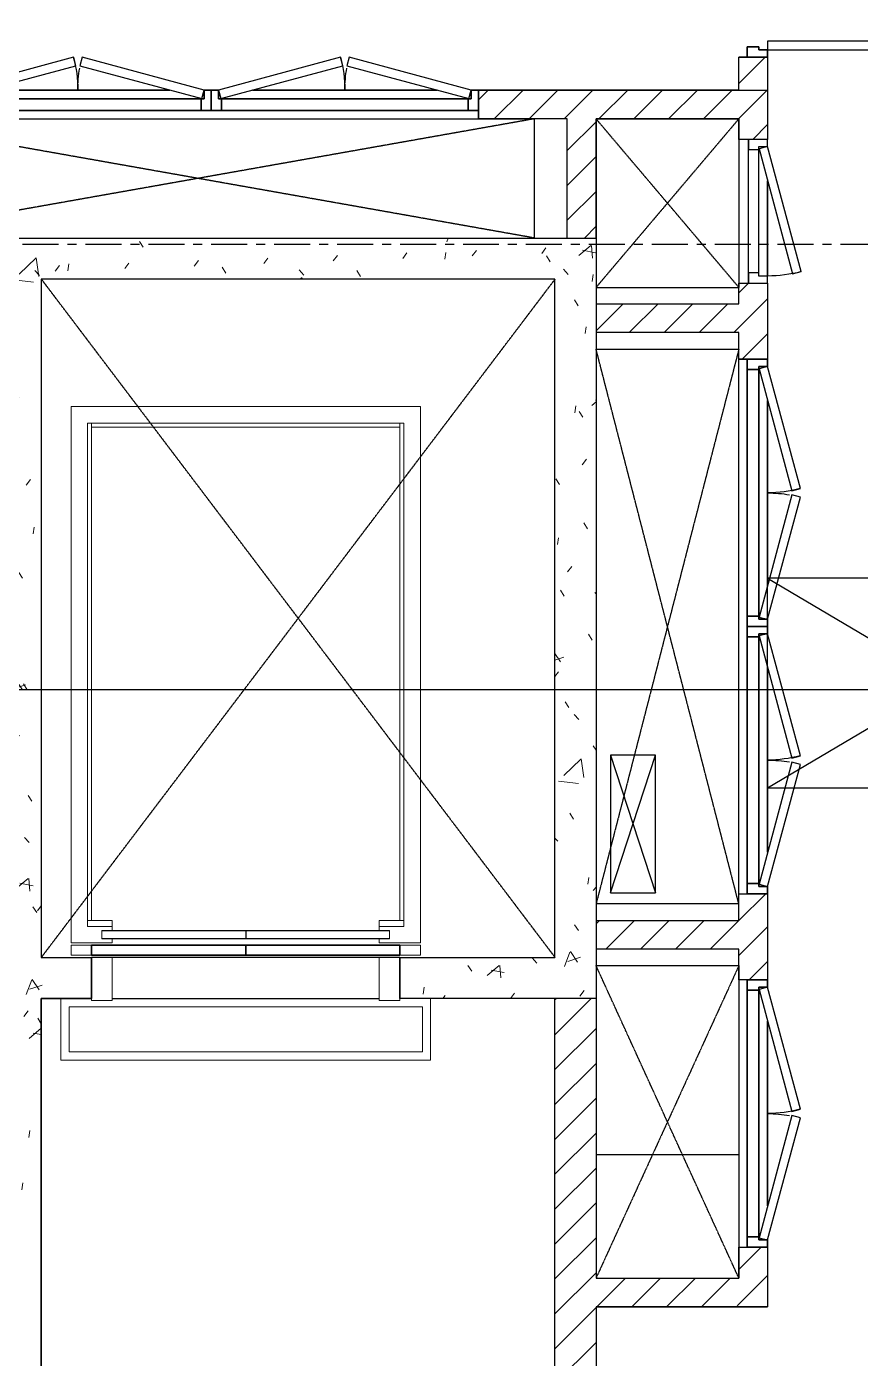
# Model space of a CAD drawing. Header units: millimetres. Extents: x -1379 to 1385823, y -4884429 to 548763.
# Drawn here: x 665906 to 669964, y -2365829 to -2359350 of the extents above; entities that cross this region are included whole.
import ezdxf
from ezdxf.enums import TextEntityAlignment as Align

# ---------------------------------------------------------------- set-up
doc = ezdxf.new("R2010")
doc.units = ezdxf.units.MM
for name, pattern in [('CENTER', [50.8, 31.75, -6.35, 6.35, -6.35]), ('HIDDEN', [0.375, 0.25, -0.125]), ('TA_GL_000.70000', [1.925, 0.7, -0.175, 0.175, -0.175, 0.7])]:
    doc.linetypes.add(name, pattern=pattern)
for name, color, linetype in [('000 - 0_SYM_DWG_GRIDLINE_MAIN_COLOR_251', 7, 'Continuous'), ('000 - 0_SYM_DWG_HIDDENlINE_MAIN_COLOR_251', 7, 'HIDDEN'), ('000 - 0_SYM_DWG_SLOPE-SYM_TEXT_COLOR_3', 7, 'Continuous'), ('000 - EXISTING_BUILDING_MAIN_COLOR_1', 7, 'Continuous'), ('000 - EXISTING_BUILDING_MAIN_COLOR_2', 7, 'Continuous'), ('000 - EXISTING_BUILDING_MAIN_COLOR_251', 7, 'Continuous'), ('000 - GRID', 7, 'CENTER')]:
    doc.layers.add(name, color=color, linetype=linetype)
doc.styles.add('ARIAL', font='arial.ttf')
doc.styles.add('TA', font='', dxfattribs={"height": 4.5})
doc.styles.get('TA').set_extended_font_data('Cordia New')
pattern_1 = [(50, (-215984, 2306427), (728.7365, -63.75582), [76.2, -838.2]), (355, (-215984, 2306427), (-140.97162, 764.2276), [60.96, -670.56]), (100.451, (-215923.26, 2306421.7), (587.77, 700.46675), [64.76, -712.36]), (46.184, (-215984, 2306630.2), (1084.31624, -168.17096), [114.3, -1257.3]), (96.636, (-215893.6, 2306616.2), (949.6099, 989.70985), [97.14, -1068.54]), (351.184, (-215984, 2306630.2), (949.62055, 989.70115), [91.44, -1005.84]), (21, (-215882.4, 2306579.4), (606.45787, -409.06057), [76.2, -838.2]), (326, (-215882.4, 2306579.4), (247.20834, 736.75292), [60.96, -670.56]), (71.451, (-215831.85, 2306545.3), (853.66825, 327.68547), [64.76, -712.36]), (37.5, (-215984, 2306427), (12.354693, 338.22012), [33.528, -628.904, 33.528, -647.192, -673.1]), (37.5, (-215984, 2306427), (12.354693, 338.22012), [-1343.152, 33.528, -639.572]), (7.5, (-215984, 2306427), (267.278874, 400.722127), [33.528, -354.584, 33.528, -613.664, -256.54]), (7.5, (-215984, 2306427), (267.278874, 400.722127), [-1035.304, 33.528, -223.012]), (327.5, (-216210.56, 2306427), (542.36333, -22.915345), [33.528, -220.472, 33.528, -1810.512]), (327.5, (-216210.56, 2306427), (542.36333, -22.915345), [-287.528, -758.952, 33.528, -1018.032]), (317.5, (-216312.16, 2306427), (592.51696, 101.70711), [33.528, -296.672, 33.528, -492.76, -746.76]), (317.5, (-216312.16, 2306427), (592.51696, 101.70711), [-856.488, 33.528, -713.232])]
pattern_2 = [(45, (-215983.99, 2306427), (-84.852814, 84.852814), [])]

# ---------------------------------------------------------------- blocks, each defined once
blk = doc.blocks.new('A$Cc55aeaab')
at = {"color": 7}
blk.add_lwpolyline([(5000, -400), (5775, -400), (5775, 0), (5000, 0)], close=True, dxfattribs=at)
blk = doc.blocks.new('ME_LIFT_CAR_STANDARD - S-2500Wx3300D-V7-IV01 - EGRESS LEVEL PLAN')
at = {"layer": '000 - EXISTING_BUILDING_MAIN_COLOR_2', "color": 7, "lineweight": 9}
for p, q in [((-750, 110), (-650, 110)), ((-750, -100), (-750, 110)), ((-650, 110), (-650, -100)), ((650, 110), (750, 110)), ((650, -100), (650, 110)), ((750, 110), (750, -100)), ((-650, -110), (-850, -110)), ((-850, -110), (-850, -160)), ((-650, -100), (-750, -100)), ((750, -100), (650, -100)), ((850, -110), (650, -110)), ((850, -160), (850, -110)), ((-850, -160), (-650, -160)), ((-850, -250), (-850, -170)), ((-650, -170), (-850, -170)), ((-700, -230), (-700, -190)), ((-650, -190), (-650, -170)), ((650, -160), (850, -160)), ((650, -190), (650, -170)), ((850, -170), (650, -170)), ((700, -230), (700, -190)), ((850, -250), (850, -170)), ((-850, -2780), (-850, -250)), ((-650, -250), (-770, -250)), ((-770, -2700), (-770, -250)), ((-650, -280), (-650, -230)), ((650, -280), (650, -230)), ((770, -250), (650, -250)), ((770, -2700), (770, -250)), ((850, -2780), (850, -250)), ((-650, -280), (-770, -280)), ((-750, -2700), (-750, -280)), ((770, -280), (650, -280)), ((750, -2700), (750, -280)), ((-770, -2700), (770, -2700)), ((-750, -2680), (750, -2680)), ((-850, -2780), (850, -2780))]:
    blk.add_line(p, q, dxfattribs=at)
at = {"layer": '000 - EXISTING_BUILDING_MAIN_COLOR_2', "color": 7}
for p, q in [((0, -110), (-750, -110)), ((-750, -110), (-750, -160)), ((-750, -160), (-750, -110)), ((-750, -110), (0, -110)), ((0, -160), (0, -110)), ((0, -110), (0, -160)), ((750, -110), (0, -110)), ((0, -110), (0, -160)), ((0, -160), (0, -110)), ((0, -110), (750, -110)), ((750, -160), (750, -110)), ((750, -110), (750, -160)), ((-750, -160), (0, -160)), ((0, -160), (-750, -160)), ((700, -190), (-700, -190)), ((0, -160), (750, -160)), ((750, -160), (0, -160)), ((0, -230), (0, -190)), ((-700, -230), (700, -230))]:
    blk.add_line(p, q, dxfattribs=at)
blk = doc.blocks.new('A20 - _Wall_ Access Panel 1300x1350-3801964-IV01 - EGRESS LEVEL PLAN')
at = {"layer": '000 - EXISTING_BUILDING_MAIN_COLOR_251', "color": 7}
for p, q in [((-650, 30), (-600, 30)), ((-650, -70), (-650, 30)), ((-650, 30), (-650, -70)), ((650, 30), (-650, 30)), ((-600, 30), (-600, -27)), ((-600, -27), (-600, 30)), ((-600, 30), (600, 30)), ((600, 30), (650, 30)), ((600, -27), (600, 30)), ((600, 30), (600, -27)), ((650, 30), (650, -70)), ((650, -70), (650, 30)), ((-600, -27), (-615, -27)), ((-615, -27), (-615, -70)), ((-615, -70), (-615, -27)), ((-615, -27), (615, -27)), ((-615, -70), (-603.9, -28.5)), ((-603.9, -28.5), (-9.8, -187.6)), ((600, -27), (-600, -27)), ((9.8, -187.6), (603.9, -28.5)), ((615, -27), (600, -27)), ((603.9, -28.5), (615, -70)), ((615, -70), (615, -27)), ((615, -27), (615, -70)), ((-615, -70), (-650, -70)), ((-650, -70), (-615, -70)), ((-21, -229.2), (-615, -70)), ((448.8, -70), (-448.9, -70)), ((-448.9, -70), (448.8, -70)), ((615, -70), (21, -229.2)), ((650, -70), (615, -70)), ((615, -70), (650, -70)), ((-9.8, -187.6), (-21, -229.2)), ((21, -229.2), (9.8, -187.6))]:
    blk.add_line(p, q, dxfattribs=at)
for centre, start, end in [((-615, -70), 344.99949, 0), ((615, -70), 180, 190.00035)]:
    blk.add_arc(centre, 615, start, end, dxfattribs=at)
blk = doc.blocks.new('A20 - _Wall_ Access Panel 1300x1350-V12-IV01 - EGRESS LEVEL PLAN')
at = {"layer": '000 - EXISTING_BUILDING_MAIN_COLOR_251', "color": 7}
for p, q in [((-650, 30), (-600, 30)), ((-650, -70), (-650, 30)), ((-650, 30), (-650, -70)), ((650, 30), (-650, 30)), ((-600, 30), (-600, -27)), ((-600, -27), (-600, 30)), ((-600, 30), (600, 30)), ((600, 30), (650, 30)), ((600, -27), (600, 30)), ((600, 30), (600, -27)), ((650, 30), (650, -70)), ((650, -70), (650, 30)), ((-600, -27), (-615, -27)), ((-615, -27), (-615, -70)), ((-615, -70), (-615, -27)), ((-615, -27), (615, -27)), ((-615, -70), (-603.9, -28.5)), ((-603.9, -28.5), (-9.8, -187.6)), ((600, -27), (-600, -27)), ((9.8, -187.6), (603.9, -28.5)), ((615, -27), (600, -27)), ((603.9, -28.5), (615, -70)), ((615, -70), (615, -27)), ((615, -27), (615, -70)), ((-615, -70), (-650, -70)), ((-650, -70), (-615, -70)), ((-21, -229.2), (-615, -70)), ((448.8, -70), (-448.9, -70)), ((-448.9, -70), (448.8, -70)), ((615, -70), (21, -229.2)), ((650, -70), (615, -70)), ((615, -70), (650, -70)), ((-9.8, -187.6), (-21, -229.2)), ((21, -229.2), (9.8, -187.6))]:
    blk.add_line(p, q, dxfattribs=at)
for centre, start, end in [((-615, -70), 344.99949, 0), ((615, -70), 180, 190.00035)]:
    blk.add_arc(centre, 615, start, end, dxfattribs=at)
blk = doc.blocks.new('A4 - _Wall_ Access Panel 700x1350-3805095-IV01 - EGRESS LEVEL PLAN')
at = {"layer": '000 - EXISTING_BUILDING_MAIN_COLOR_251', "color": 7}
for p, q in [((-350, 23), (-300, 23)), ((-350, -70), (-350, 23)), ((350, 23), (-350, 23)), ((-350, -70), (-350, 23)), ((-300, 23), (-300, -27)), ((300, 23), (-300, 23)), ((-300, 23), (-300, -27)), ((300, 23), (350, 23)), ((300, -27), (300, 23)), ((300, -27), (300, 23)), ((350, 23), (350, -70)), ((350, 23), (350, -70)), ((-315, -27), (-315, -70)), ((-300, -27), (-315, -27)), ((315, -27), (-315, -27)), ((-315, -27), (-315, -70)), ((-315, -70), (-303.9, -28.5)), ((-303.9, -28.5), (304.6, -191.5)), ((300, -27), (-300, -27)), ((315, -27), (300, -27)), ((315, -70), (315, -27)), ((315, -70), (315, -27)), ((-315, -70), (-350, -70)), ((-315, -70), (-350, -70)), ((293.5, -233.1), (-315, -70)), ((350, -70), (-148.9, -70)), ((-148.9, -70), (315, -70)), ((350, -70), (315, -70)), ((304.6, -191.5), (293.5, -233.1))]:
    blk.add_line(p, q, dxfattribs=at)
blk.add_arc((-315, -70), 630, 344.9995, 0, dxfattribs=at)
blk = doc.blocks.new('PF_DRAIN_CUTOFF DRAIN - 300W X 150D-5594470-IV01 - EGRESS LEVEL PLAN')
at = {"layer": '000 - EXISTING_BUILDING_MAIN_COLOR_2', "color": 7, "lineweight": 9}
for p, q in [((0, -310), (0, -10)), ((0, -10), (1800, -10)), ((1800, -10), (0, -10)), ((0, -10), (0, -310)), ((40, -270), (40, -50)), ((40, -50), (1760, -50)), ((40, -270), (40, -50)), ((40, -50), (1760, -50)), ((1760, -50), (1760, -270)), ((1760, -50), (1760, -270)), ((1800, -10), (1800, -310)), ((1800, -310), (1800, -10)), ((150, -310), (0, -310)), ((150, -310), (0, -310)), ((0, -310), (150, -310)), ((1760, -270), (40, -270)), ((1760, -270), (40, -270)), ((1550, -310), (250, -310)), ((1550, -310), (250, -310)), ((250, -310), (1550, -310)), ((1800, -310), (1650, -310)), ((1800, -310), (1650, -310)), ((1650, -310), (1800, -310))]:
    blk.add_line(p, q, dxfattribs=at)
blk = doc.blocks.new('DPA_DR-DB-SW - D20_1600x2150 mm-5432494-IV01 - EGRESS LEVEL PLAN')
at = {"layer": '000 - EXISTING_BUILDING_MAIN_COLOR_251', "color": 7}
for p, q in [((-800, 23.65), (-750, 23.65)), ((-800, -76.35), (-800, 23.65)), ((-750, 23.65), (-750, -33.35)), ((750, 23.65), (800, 23.65)), ((750, -33.35), (750, 23.65)), ((800, 23.65), (800, -76.35)), ((-765, -33.35), (-765, -76.35)), ((-750, -33.35), (-765, -33.35)), ((765, -33.35), (750, -33.35)), ((765, -76.35), (765, -33.35)), ((-765, -76.35), (-800, -76.35)), ((-722, -76.35), (-765, -76.35)), ((-765, -76.35), (-765, -841.35)), ((-722, -841.35), (-722, -76.35)), ((722, -76.35), (765, -76.35)), ((722, -841.35), (722, -76.35)), ((765, -76.35), (765, -841.35)), ((800, -76.35), (765, -76.35)), ((-765, -841.35), (-722, -841.35)), ((765, -841.35), (722, -841.35))]:
    blk.add_line(p, q, dxfattribs=at)
at = {"layer": '000 - EXISTING_BUILDING_MAIN_COLOR_251', "color": 7, "lineweight": 35}
for p, q in [((-800, 23.65), (-800, -76.35)), ((-750, 23.65), (-800, 23.65)), ((-750, -33.35), (-750, 23.65)), ((750, 23.65), (750, -33.35)), ((800, 23.65), (750, 23.65)), ((800, -76.35), (800, 23.65)), ((-765, -76.35), (-765, -33.35)), ((-765, -33.35), (-750, -33.35)), ((750, -33.35), (765, -33.35)), ((765, -33.35), (765, -76.35)), ((-800, -76.35), (-765, -76.35)), ((765, -76.35), (800, -76.35))]:
    blk.add_line(p, q, dxfattribs=at)
at = {"layer": '000 - EXISTING_BUILDING_MAIN_COLOR_251', "color": 7}
for centre, start, end in [((-765, -76.35), 270, 0), ((765, -76.35), 180, 270)]:
    blk.add_arc(centre, 765, start, end, dxfattribs=at)
blk = doc.blocks.new('A$Cc52987c4')
at = {"layer": '000 - EXISTING_BUILDING_MAIN_COLOR_251', "lineweight": 9}
h = blk.add_hatch(dxfattribs=at)
h.set_pattern_fill('FP_14', style=0, pattern_type=2)
h.set_pattern_definition(pattern_2)
h.paths.add_polyline_path([(7375, -13705), (7375, -12437.5), (7235, -12437.5), (7235, -13705), (7305, -13705)])
h.paths.add_polyline_path([(7375, -9837.5), (7375, -9065), (7235, -9065), (7235, -9837.5), (7305, -9837.5)])
h.paths.add_polyline_path([(7305, -7765), (7375, -7765), (7375, -7565), (7235, -7565), (7235, -7765)])
h = blk.add_hatch(dxfattribs=at)
h.set_pattern_fill('FP_1', style=0, pattern_type=2)
h.set_pattern_definition(pattern_1)
h.paths.add_polyline_path([(7955, -12810), (8155, -12810), (8155, -7625), (7955, -7625), (7955, -12598.4)])
h = blk.add_hatch(dxfattribs=at)
h.set_pattern_fill('FP_1', style=0, pattern_type=2)
h.set_pattern_definition(pattern_1)
h.paths.add_polyline_path([(14355, -10310), (14355, -10110), (8155, -10110), (8155, -10310), (13786.9, -10310)])
h = blk.add_hatch(dxfattribs=at)
h.set_pattern_fill('FP_1', style=0, pattern_type=2)
h.set_pattern_definition(pattern_1)
h.paths.add_polyline_path([(11455, -12810), (11655, -12810), (11655, -12055), (11455, -12055), (11455, -12783.3)])
h.paths.add_polyline_path([(11555, -10555), (11655, -10555), (11655, -10310), (11455, -10310), (11455, -10555)])
h = blk.add_hatch(dxfattribs=at)
h.set_pattern_fill('FP_1', style=0, pattern_type=2)
h.set_pattern_definition(pattern_1)
h.paths.add_polyline_path([(11455, -13010), (11655, -13010), (11655, -12810), (7955, -12810), (7955, -13010), (11415, -13010)])
h = blk.add_hatch(dxfattribs=at)
h.set_pattern_fill('FP_14', style=0, pattern_type=2)
h.set_pattern_definition(pattern_2)
h.paths.add_polyline_path([(13015, -13010), (14645, -13010), (14645, -12810), (11655, -12810), (11655, -13010), (12113.7, -13010)])
h.paths.add_polyline_path([(15945, -13010), (16465, -13010), (16465, -12810), (15945, -12810), (15945, -12967)])
h = blk.add_hatch(dxfattribs=at)
h.set_pattern_fill('FP_14', style=0, pattern_type=2)
h.set_pattern_definition(pattern_2)
h.paths.add_polyline_path([(7375, -13010), (7955, -13010), (7955, -12870), (7375, -12870)])
h = blk.add_hatch(dxfattribs=at)
h.set_pattern_fill('FP_14', style=0, pattern_type=2)
h.set_pattern_definition(pattern_2)
h.paths.add_polyline_path([(8415, -13705), (8415, -13010), (8275, -13010), (8275, -13705)])
h = blk.add_hatch(dxfattribs=at)
h.set_pattern_fill('FP_14', style=0, pattern_type=2)
h.set_pattern_definition(pattern_2)
h.paths.add_polyline_path([(11415, -13705), (11415, -13010), (11275, -13010), (11275, -13705)])
h = blk.add_hatch(dxfattribs=at)
h.set_pattern_fill('FP_14', style=0, pattern_type=2)
h.set_pattern_definition(pattern_2)
h.paths.add_polyline_path([(13155, -13705), (13155, -13010), (13015, -13010), (13015, -13705)])
h = blk.add_hatch(dxfattribs=at)
h.set_pattern_fill('FP_14', style=0, pattern_type=2)
h.set_pattern_definition(pattern_2)
h.paths.add_polyline_path([(5475, -13845), (5475, -13705), (5375, -13705), (5375, -13845), (5421.2, -13845)])
h.paths.add_polyline_path([(7094.3, -13845), (7235, -13845), (7235, -13705), (7075, -13705), (7075, -13845)])
h = blk.add_hatch(dxfattribs=at)
h.set_pattern_fill('FP_14', style=0, pattern_type=2)
h.set_pattern_definition(pattern_2)
h.paths.add_polyline_path([(13155, -13845), (13155, -13705), (12865, -13705), (12865, -13845), (13015, -13845)])
h.paths.add_polyline_path([(7475, -13845), (7475, -13705), (7235, -13705), (7235, -13845), (7375, -13845)])
h.paths.add_polyline_path([(11518.8, -13845), (11565, -13845), (11565, -13705), (11145, -13705), (11145, -13845)])
h.paths.add_polyline_path([(8545, -13845), (8545, -13705), (8175, -13705), (8175, -13845)])
at = {"layer": '000 - 0_SYM_DWG_HIDDENlINE_MAIN_COLOR_251', "color": 7}
for p, q in [((7955, -12710), (7375, -9435)), ((7375, -12710), (7955, -9435)), ((8155, -12810), (11455, -10310)), ((8155, -10310), (11455, -12810)), ((8195, -13705), (7375, -13010)), ((7375, -13705), (8195, -13010)), ((11195, -13705), (8495, -13010)), ((8495, -13705), (11195, -13010)), ((13015, -13705), (11495, -13010)), ((11495, -13705), (13015, -13010))]:
    blk.add_line(p, q, dxfattribs=at)
at = {"layer": '000 - EXISTING_BUILDING_MAIN_COLOR_1', "color": 7}
for p, q in [((7955, -7425), (7955, -13010)), ((8155, -12810), (8155, -10310)), ((8155, -10310), (11455, -10310)), ((11455, -10310), (11455, -10555)), ((11655, -10555), (11655, -10310)), ((11655, -10310), (14945, -10310)), ((11455, -10555), (11655, -10555)), ((11455, -12055), (11455, -12810)), ((11655, -12055), (11455, -12055)), ((11655, -13010), (11655, -12055)), ((7375, -12437.5), (7235, -12437.5)), ((7235, -12437.5), (7235, -13845)), ((7375, -12870), (7375, -12437.5)), ((11455, -12810), (8155, -12810)), ((14645, -12810), (11655, -12810)), ((7955, -12870), (7375, -12870)), ((7375, -13705), (7375, -13010)), ((7375, -13010), (11275, -13010)), ((8275, -13010), (8275, -13705)), ((8415, -13705), (8415, -13010)), ((11275, -13010), (11275, -13705)), ((11415, -13010), (13015, -13010)), ((11415, -13705), (11415, -13010)), ((13015, -13010), (13015, -13705)), ((13155, -13845), (13155, -13010)), ((13155, -13010), (14645, -13010)), ((7235, -13705), (7075, -13705)), ((7075, -13705), (7075, -13845)), ((7475, -13705), (7375, -13705)), ((7475, -13845), (7475, -13705)), ((8275, -13705), (8175, -13705)), ((8175, -13705), (8175, -13845)), ((8545, -13705), (8415, -13705)), ((8545, -13845), (8545, -13705)), ((11275, -13705), (11145, -13705)), ((11145, -13705), (11145, -13845)), ((11565, -13705), (11415, -13705)), ((11565, -13845), (11565, -13705)), ((13015, -13705), (12865, -13705)), ((12865, -13705), (12865, -13845)), ((7075, -13845), (7475, -13845)), ((8175, -13845), (8545, -13845)), ((11145, -13845), (11565, -13845)), ((12865, -13845), (13155, -13845))]:
    blk.add_line(p, q, dxfattribs=at)
at = {"layer": '000 - EXISTING_BUILDING_MAIN_COLOR_1', "color": 7, "lineweight": 9}
blk.add_line((11415, -13010), (11275, -13010), dxfattribs=at)
at = {"layer": '000 - EXISTING_BUILDING_MAIN_COLOR_251', "color": 7}
for p, q in [((7375, -9435), (7375, -12710)), ((7235, -10936.3), (7235, -10038.6)), ((14555, -10310), (11655, -10310)), ((11655, -10310), (11655, -10555)), ((11455, -12055), (11455, -10555)), ((11655, -10555), (11455, -10555)), ((11655, -10655), (11655, -11955)), ((7235, -11172.5), (7235, -11102.5)), ((7235, -12236.3), (7235, -11338.6)), ((11455, -12055), (11655, -12055)), ((11655, -13010), (11655, -12055)), ((7235, -13705), (7235, -12402.5)), ((7235, -12437.5), (7375, -12437.5)), ((7955, -12710), (7375, -12710)), ((7955, -12710), (7955, -13010)), ((7955, -13010), (7375, -13010)), ((7375, -13010), (7375, -13705)), ((8195, -13010), (8495, -13010)), ((8195, -13010), (8195, -13705)), ((8495, -13010), (8495, -13705)), ((11195, -13705), (11195, -13010)), ((11195, -13010), (13015, -13010)), ((11495, -13010), (11495, -13705)), ((12415, -13705), (12415, -13010)), ((13015, -13010), (13015, -13705)), ((13155, -13010), (13155, -13845)), ((10470.5, -13300), (10470.5, -13080)), ((10470.5, -13080), (11140.5, -13080)), ((10470.5, -13080), (11140.5, -13300)), ((11140.5, -13080), (10470.5, -13300)), ((11140.5, -13080), (11140.5, -13300)), ((11140.5, -13300), (10470.5, -13300)), ((7075, -13845), (7075, -13705)), ((7375, -13705), (8195, -13705)), ((7475, -13845), (7475, -13705)), ((8175, -13705), (8175, -13845)), ((11195, -13705), (8495, -13705)), ((8545, -13705), (8545, -13845)), ((11145, -13705), (11145, -13845)), ((11495, -13705), (13015, -13705)), ((11565, -13845), (11565, -13705)), ((12865, -13705), (12865, -13845)), ((7510, -13845), (7475, -13845)), ((8175, -13845), (7676.1, -13845)), ((8580, -13845), (8545, -13845)), ((10943.8, -13845), (8746.1, -13845)), ((9610, -15565), (9610, -13845)), ((9610, -13845), (10630, -15565)), ((10630, -13845), (9610, -15565)), ((10630, -13845), (10630, -15565)), ((11145, -13845), (11110, -13845)), ((11600, -13845), (11565, -13845)), ((12663.8, -13845), (11766.1, -13845)), ((12865, -13845), (12830, -13845))]:
    blk.add_line(p, q, dxfattribs=at)
at = {"layer": '000 - EXISTING_BUILDING_MAIN_COLOR_2', "color": 7, "rotation": 270}
for name, p in [('PF_DRAIN_CUTOFF DRAIN - 300W X 150D-5594470-IV01 - EGRESS LEVEL PLAN', (11965, -10405)), ('ME_LIFT_CAR_STANDARD - S-2500Wx3300D-V7-IV01 - EGRESS LEVEL PLAN', (11555, -11305))]:
    blk.add_blockref(name, p, dxfattribs=at)
at = {"layer": '000 - EXISTING_BUILDING_MAIN_COLOR_251', "color": 7, "rotation": 270}
for p in [(7305, -10487.5), (7305, -11787.5)]:
    blk.add_blockref('A20 - _Wall_ Access Panel 1300x1350-3801964-IV01 - EGRESS LEVEL PLAN', p, dxfattribs=at)
at = {"layer": '000 - EXISTING_BUILDING_MAIN_COLOR_251', "color": 7}
for name, p in [('DPA_DR-DB-SW - D20_1600x2150 mm-5432494-IV01 - EGRESS LEVEL PLAN', (6275, -13768.6)), ('A4 - _Wall_ Access Panel 700x1350-3805095-IV01 - EGRESS LEVEL PLAN', (7825, -13775)), ('A20 - _Wall_ Access Panel 1300x1350-V12-IV01 - EGRESS LEVEL PLAN', (9195, -13775)), ('A20 - _Wall_ Access Panel 1300x1350-V12-IV01 - EGRESS LEVEL PLAN', (10495, -13775)), ('A20 - _Wall_ Access Panel 1300x1350-V12-IV01 - EGRESS LEVEL PLAN', (12215, -13775))]:
    blk.add_blockref(name, p, dxfattribs=at)
blk = doc.blocks.new('*U1927')
at = {"layer": '000 - 0_SYM_DWG_GRIDLINE_MAIN_COLOR_251', "color": 7, "linetype": 'ByBlock', "ltscale": 5}
blk.add_line((10, 0), (-321.4, 0), dxfattribs=at)
at = {"color": 7, "style": 'TA', "flags": 1}
blk.add_attdef('LOCATION', (6, -6), '', height=4.5, rotation=270, dxfattribs=at)
at = {"layer": '000 - 0_SYM_DWG_SLOPE-SYM_TEXT_COLOR_3', "color": 7, "style": 'ARIAL'}
blk.add_attdef('GRID-HEAD', text='', height=4, rotation=270, dxfattribs=at).set_placement((27.4, 0), align=Align.MIDDLE_CENTER)
blk = doc.blocks.new('C-1-IV01_REV00_20260614-171844_LOPF_DIMS')
at = {"layer": '000 - GRID', "color": 7, "linetype": 'TA_GL_000.70000', "xscale": 50.00000000000007, "yscale": 50.00000000000007, "zscale": 50.00000000000007, "rotation": 90}
blk.add_blockref('*U1927', (7985, 0), dxfattribs=at)

msp = doc.modelspace()

# ---------------------------------------------------------------- block references
at = {"color": 7, "yscale": -1, "rotation": 270}
for name in ['C-1-IV01_REV00_20260614-171844_LOPF_DIMS', 'A$Cc52987c4']:
    msp.add_blockref(name, (655667.8, -2352423.5), dxfattribs=at)
at = {"color": 7, "xscale": 50, "yscale": 50, "zscale": 50}
msp.add_blockref('A$Cc55aeaab', (393796.4, -2362576.9), dxfattribs=at)

doc.saveas('drawing.dxf')
